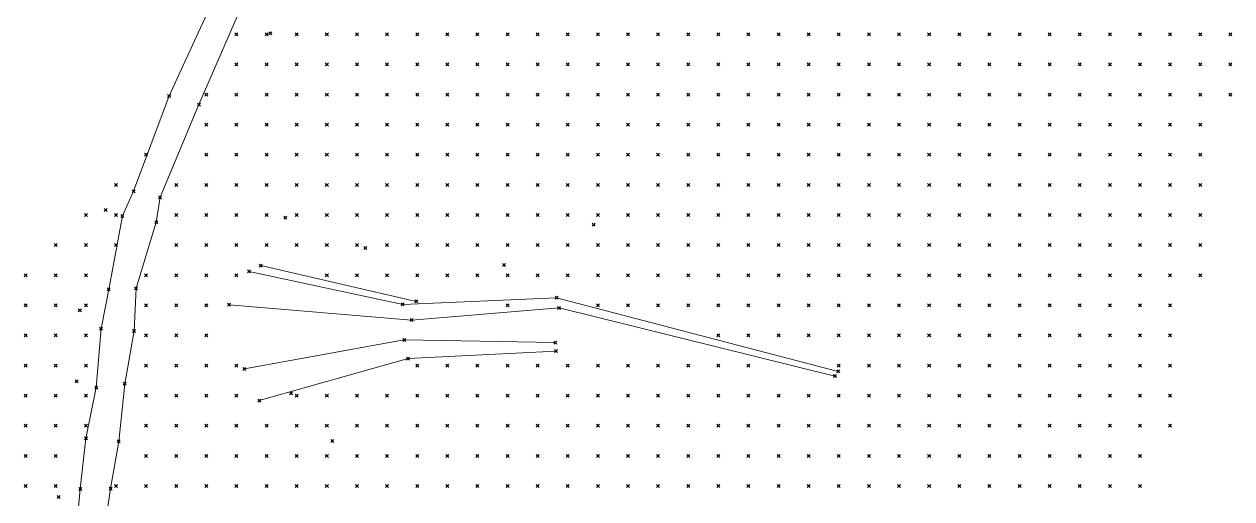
# Model space of a CAD drawing. Header units: metres. Extents: x 441556 to 446409, y 432338 to 461058.
# Drawn here: x 445202.5 to 445322.8, y 436829.3 to 436876.6 of the extents above; entities that cross this region are included whole.
import ezdxf

# ---------------------------------------------------------------- set-up
doc = ezdxf.new("R2010")
doc.units = ezdxf.units.M
doc.header["$MEASUREMENT"] = 0
doc.header["$PDMODE"] = 35
doc.header["$PDSIZE"] = 0.15
for name, color, linetype, lineweight in [('DTM-BRE-RevN_GRP_DRUM FORESTIER', 2, 'Continuous', 0), ('DTM-BRE-RevN_GRP_FIRUL APEI', 2, 'Continuous', 0), ('DTM-BRE-RevN_GRP_TALUZ JOS', 2, 'Continuous', 0), ('DTM-BRE-RevN_GRP_TALUZ SUS', 2, 'Continuous', 0), ('DTM-NOK-RevN_LIDAR_co_lidar', 91, 'Continuous', 0), ('DTM-NOK-RevN_RTK', 32, 'Continuous', 0)]:
    doc.layers.add(name, color=color, linetype=linetype, lineweight=lineweight)

msp = doc.modelspace()

# ---------------------------------------------------------------- linework, layer by layer
at = {"layer": 'DTM-BRE-RevN_GRP_DRUM FORESTIER'}
for p, q in [((445216.933, 436869.453, 325.458), (445221.809, 436880.079, 325.438)), ((445224.795, 436879.844, 325.138), (445219.893, 436868.593, 325.412)), ((445213.382, 436859.96, 325.959), (445216.933, 436869.453, 325.458)), ((445219.893, 436868.593, 325.412), (445216.023, 436859.36, 325.888)), ((445212.28, 436857.505, 325.959), (445213.382, 436859.96, 325.959)), ((445216.023, 436859.36, 325.888), (445215.652, 436856.867, 325.918)), ((445210.916, 436850.174, 326.156), (445212.28, 436857.505, 325.959)), ((445215.652, 436856.867, 325.918), (445213.632, 436850.286, 326.095)), ((445210.146, 436846.277, 326.123), (445210.916, 436850.174, 326.156)), ((445213.632, 436850.286, 326.095), (445213.445, 436846.047, 326.127)), ((445209.665, 436840.395, 325.938), (445210.146, 436846.277, 326.123)), ((445213.445, 436846.047, 326.127), (445212.507, 436840.783, 326.007)), ((445208.649, 436835.329, 325.6), (445209.665, 436840.395, 325.938)), ((445212.507, 436840.783, 326.007), (445211.905, 436835.029, 325.576)), ((445208.078, 436830.304, 325.52), (445208.649, 436835.329, 325.6)), ((445211.905, 436835.029, 325.576), (445211.104, 436830.334, 325.508)), ((445207.453, 436823.545, 324.99), (445208.078, 436830.304, 325.52)), ((445211.104, 436830.334, 325.508), (445210.055, 436823.355, 325.074))]:
    msp.add_line(p, q, dxfattribs=at)
at = {"layer": 'DTM-BRE-RevN_GRP_FIRUL APEI'}
for p, q in [((445241.068, 436847.117, 330.497), (445222.9, 436848.648, 327.075)), ((445255.757, 436848.336, 333.616), (445241.068, 436847.117, 330.497)), ((445283.243, 436841.541, 342.286), (445255.757, 436848.336, 333.616))]:
    msp.add_line(p, q, dxfattribs=at)
at = {"layer": 'DTM-BRE-RevN_GRP_TALUZ JOS'}
for p, q in [((445224.887, 436851.965, 327.594), (445240.191, 436848.685, 330.384)), ((445240.191, 436848.685, 330.384), (445255.516, 436849.342, 334.071)), ((445255.516, 436849.342, 334.071), (445283.563, 436842.012, 342.627)), ((445240.339, 436845.14, 331.074), (445224.431, 436842.259, 327.36)), ((445255.381, 436844.879, 334.571), (445240.339, 436845.14, 331.074))]:
    msp.add_line(p, q, dxfattribs=at)
at = {"layer": 'DTM-BRE-RevN_GRP_TALUZ SUS'}
for p, q in [((445241.542, 436848.985, 332.509), (445226.047, 436852.543, 329.189)), ((445255.471, 436844.032, 335.489), (445240.733, 436843.286, 332.898)), ((445240.733, 436843.286, 332.898), (445225.902, 436839.092, 328.954))]:
    msp.add_line(p, q, dxfattribs=at)
at = {"layer": 'DTM-NOK-RevN_LIDAR_co_lidar'}
for p in [(445223.637, 436875.585, 325.822), (445226.636, 436875.585, 327.605), (445229.635, 436875.585, 328.25), (445232.635, 436875.585, 328.492), (445235.634, 436875.585, 330.817), (445238.634, 436875.585, 332.678), (445241.633, 436875.585, 334.278), (445244.632, 436875.585, 336.195), (445247.632, 436875.585, 338.42), (445250.631, 436875.585, 340.395), (445253.63, 436875.585, 342.659), (445256.63, 436875.585, 344.38), (445259.629, 436875.585, 345.108), (445262.629, 436875.585, 346.028), (445265.628, 436875.585, 347.447), (445268.627, 436875.585, 349.084), (445271.627, 436875.585, 350.523), (445274.626, 436875.585, 352.106), (445277.625, 436875.585, 353.826), (445280.625, 436875.585, 355.418), (445283.624, 436875.585, 356.235), (445286.624, 436875.585, 358.586), (445289.623, 436875.585, 361.144), (445292.622, 436875.585, 362.882), (445295.622, 436875.585, 363.431), (445298.621, 436875.585, 363.475), (445301.62, 436875.585, 365.536), (445304.62, 436875.585, 368.485), (445307.619, 436875.585, 371.928), (445310.619, 436875.585, 376.005), (445313.618, 436875.585, 378.086), (445316.617, 436875.585, 378.781), (445319.617, 436875.585, 382.496), (445322.616, 436875.585, 385.126), (445223.637, 436872.586, 326.464), (445226.636, 436872.586, 328.544), (445229.635, 436872.586, 329.241), (445232.635, 436872.586, 329.228), (445235.634, 436872.586, 331.134), (445238.634, 436872.586, 333.095), (445241.633, 436872.586, 334.915), (445244.632, 436872.586, 337.084), (445247.632, 436872.586, 338.522), (445250.631, 436872.586, 339.843), (445253.63, 436872.586, 342.659), (445256.63, 436872.586, 344.156), (445259.629, 436872.586, 344.754), (445262.629, 436872.586, 346.779), (445265.628, 436872.586, 348.292), (445268.627, 436872.586, 349.281), (445271.627, 436872.586, 350.297), (445274.626, 436872.586, 351.925), (445277.625, 436872.586, 353.826), (445280.625, 436872.586, 355.254), (445283.624, 436872.586, 355.906), (445286.624, 436872.586, 357.983), (445289.623, 436872.586, 360.856), (445292.622, 436872.586, 362.359), (445295.622, 436872.586, 362.868), (445298.621, 436872.586, 363.417), (445301.62, 436872.586, 367.455), (445304.62, 436872.586, 370.512), (445307.619, 436872.586, 372.366), (445310.619, 436872.586, 374.622), (445313.618, 436872.586, 376.437), (445316.617, 436872.586, 378.165), (445319.617, 436872.586, 381.185), (445322.616, 436872.586, 383.721), (445220.637, 436869.587, 325.713), (445223.637, 436869.587, 327.938), (445226.636, 436869.587, 329.752), (445229.635, 436869.587, 330.019), (445232.635, 436869.587, 329.856), (445235.634, 436869.587, 331.55), (445238.634, 436869.587, 333.519), (445241.633, 436869.587, 335.642), (445244.632, 436869.587, 337.732), (445247.632, 436869.587, 339.173), (445250.631, 436869.587, 340.66), (445253.63, 436869.587, 342.547), (445256.63, 436869.587, 343.624), (445259.629, 436869.587, 344.387), (445262.629, 436869.587, 346.838), (445265.628, 436869.587, 348.759), (445268.627, 436869.587, 349.692), (445271.627, 436869.587, 350.678), (445274.626, 436869.587, 351.891), (445277.625, 436869.587, 353.331), (445280.625, 436869.587, 354.446), (445283.624, 436869.587, 355.145), (445286.624, 436869.587, 357.27), (445289.623, 436869.587, 360.749), (445292.622, 436869.587, 362.557), (445295.622, 436869.587, 363.137), (445298.621, 436869.587, 364.629), (445301.62, 436869.587, 370.729), (445304.62, 436869.587, 374.452), (445307.619, 436869.587, 374.934), (445310.619, 436869.587, 375.452), (445313.618, 436869.587, 376.309), (445316.617, 436869.587, 377.907), (445319.617, 436869.587, 380.635), (445322.616, 436869.587, 382.821), (445220.637, 436866.587, 326.418), (445223.637, 436866.587, 329.045), (445226.636, 436866.587, 330.571), (445229.635, 436866.587, 330.72), (445232.635, 436866.587, 330.744), (445235.634, 436866.587, 332.35), (445238.634, 436866.587, 334.47), (445241.633, 436866.587, 336.701), (445244.632, 436866.587, 338.527), (445247.632, 436866.587, 340.291), (445250.631, 436866.587, 341.779), (445253.63, 436866.587, 342.474), (445256.63, 436866.587, 343.053), (445259.629, 436866.587, 343.754), (445262.629, 436866.587, 346.613), (445265.628, 436866.587, 348.674), (445268.627, 436866.587, 349.103), (445271.627, 436866.587, 349.914), (445274.626, 436866.587, 351.294), (445277.625, 436866.587, 353.023), (445280.625, 436866.587, 354.034), (445283.624, 436866.587, 354.863), (445286.624, 436866.587, 357.046), (445289.623, 436866.587, 360.585), (445292.622, 436866.587, 363.519), (445295.622, 436866.587, 365.322), (445298.621, 436866.587, 367.609), (445301.62, 436866.587, 372.66), (445304.62, 436866.587, 375.95), (445307.619, 436866.587, 377.12), (445310.619, 436866.587, 376.758), (445313.618, 436866.587, 376.469), (445316.617, 436866.587, 377.168), (445319.617, 436866.587, 379.895), (445214.639, 436863.588, 325.649), (445220.637, 436863.588, 327.079), (445223.637, 436863.588, 329.663), (445226.636, 436863.588, 331.21), (445229.635, 436863.588, 331.435), (445232.635, 436863.588, 331.789), (445235.634, 436863.588, 333.434), (445238.634, 436863.588, 335.564), (445241.633, 436863.588, 337.296), (445244.632, 436863.588, 338.922), (445247.632, 436863.588, 340.698), (445250.631, 436863.588, 341.521), (445253.63, 436863.588, 341.903), (445256.63, 436863.588, 342.395), (445259.629, 436863.588, 343.09), (445262.629, 436863.588, 345.393), (445265.628, 436863.588, 347.433), (445268.627, 436863.588, 347.61), (445271.627, 436863.588, 347.998), (445274.626, 436863.588, 349.365), (445277.625, 436863.588, 351.511), (445280.625, 436863.588, 352.949), (445283.624, 436863.588, 353.64), (445286.624, 436863.588, 356.613), (445289.623, 436863.588, 361.012), (445292.622, 436863.588, 364.856), (445295.622, 436863.588, 367.789), (445298.621, 436863.588, 369.369), (445301.62, 436863.588, 371.921), (445304.62, 436863.588, 374.495), (445307.619, 436863.588, 375.754), (445310.619, 436863.588, 376.009), (445313.618, 436863.588, 375.97), (445316.617, 436863.588, 376.676), (445319.617, 436863.588, 379.548), (445211.639, 436860.588, 325.645), (445217.638, 436860.588, 325.872), (445220.637, 436860.588, 327.561), (445223.637, 436860.588, 330.207), (445226.636, 436860.588, 331.883), (445229.635, 436860.588, 332.146), (445232.635, 436860.588, 332.427), (445235.634, 436860.588, 333.568), (445238.634, 436860.588, 334.885), (445241.633, 436860.588, 336.857), (445244.632, 436860.588, 338.224), (445247.632, 436860.588, 339.629), (445250.631, 436860.588, 340.343), (445253.63, 436860.588, 340.379), (445256.63, 436860.588, 341.464), (445259.629, 436860.588, 342.589), (445262.629, 436860.588, 343.81), (445265.628, 436860.588, 345.17), (445268.627, 436860.588, 345.751), (445271.627, 436860.588, 346.246), (445274.626, 436860.588, 346.827), (445277.625, 436860.588, 348.119), (445280.625, 436860.588, 349.541), (445283.624, 436860.588, 350.728), (445286.624, 436860.588, 354.154), (445289.623, 436860.588, 359.979), (445292.622, 436860.588, 364.718), (445295.622, 436860.588, 365.764), (445298.621, 436860.588, 367.655), (445301.62, 436860.588, 370.577), (445304.62, 436860.588, 372.502), (445307.619, 436860.588, 374.161), (445310.619, 436860.588, 374.652), (445313.618, 436860.588, 374.939), (445316.617, 436860.588, 376.094), (445319.617, 436860.588, 378.924), (445208.64, 436857.589, 325.403), (445211.639, 436857.589, 325.891), (445217.638, 436857.589, 325.984), (445220.637, 436857.589, 327.34), (445223.637, 436857.589, 329.846), (445226.636, 436857.589, 331.725), (445229.635, 436857.589, 332.421), (445232.635, 436857.589, 332.9), (445235.634, 436857.589, 333.664), (445238.634, 436857.589, 334.519), (445241.633, 436857.589, 335.853), (445244.632, 436857.589, 336.877), (445247.632, 436857.589, 337.939), (445250.631, 436857.589, 339.12), (445253.63, 436857.589, 339.742), (445256.63, 436857.589, 341.268), (445259.629, 436857.589, 342.279), (445262.629, 436857.589, 343.261), (445265.628, 436857.589, 344.123), (445268.627, 436857.589, 344.986), (445271.627, 436857.589, 345.602), (445274.626, 436857.589, 346.164), (445277.625, 436857.589, 346.282), (445280.625, 436857.589, 346.748), (445283.624, 436857.589, 347.852), (445286.624, 436857.589, 350.327), (445289.623, 436857.589, 355.622), (445292.622, 436857.589, 362.449), (445295.622, 436857.589, 365.249), (445298.621, 436857.589, 367.426), (445301.62, 436857.589, 369.331), (445304.62, 436857.589, 370.579), (445307.619, 436857.589, 372.099), (445310.619, 436857.589, 372.702), (445313.618, 436857.589, 373.647), (445316.617, 436857.589, 375.498), (445319.617, 436857.589, 378.316), (445205.64, 436854.59, 324.514), (445208.64, 436854.59, 325.586), (445211.639, 436854.59, 326.004), (445217.638, 436854.59, 326.143), (445220.637, 436854.59, 326.851), (445223.637, 436854.59, 328.496), (445226.636, 436854.59, 330.509), (445229.635, 436854.59, 331.591), (445232.635, 436854.59, 332.317), (445235.634, 436854.59, 333.67), (445238.634, 436854.59, 334.819), (445241.633, 436854.59, 335.74), (445244.632, 436854.59, 336.661), (445247.632, 436854.59, 337.661), (445250.631, 436854.59, 338.756), (445253.63, 436854.59, 338.894), (445256.63, 436854.59, 340.003), (445259.629, 436854.59, 341.864), (445262.629, 436854.59, 343.246), (445265.628, 436854.59, 344.13), (445268.627, 436854.59, 344.963), (445271.627, 436854.59, 345.556), (445274.626, 436854.59, 345.251), (445277.625, 436854.59, 345.679), (445280.625, 436854.59, 346.595), (445283.624, 436854.59, 347.591), (445286.624, 436854.59, 348.337), (445289.623, 436854.59, 351.163), (445292.622, 436854.59, 358.89), (445295.622, 436854.59, 365.4), (445298.621, 436854.59, 367.984), (445301.62, 436854.59, 368.52), (445304.62, 436854.59, 369.029), (445307.619, 436854.59, 369.812), (445310.619, 436854.59, 369.707), (445313.618, 436854.59, 369.325), (445316.617, 436854.59, 370.315), (445319.617, 436854.59, 374.023), (445202.641, 436851.59, 323.765), (445205.64, 436851.59, 324.628), (445208.64, 436851.59, 325.677), (445214.639, 436851.59, 326.102), (445217.638, 436851.59, 326.32), (445220.637, 436851.59, 326.721), (445223.637, 436851.59, 327.481), (445232.635, 436851.59, 330.249), (445235.634, 436851.59, 331.938), (445238.634, 436851.59, 333.953), (445241.633, 436851.59, 335.427), (445244.632, 436851.59, 336.695), (445247.632, 436851.59, 337.284), (445250.631, 436851.59, 337.599), (445253.63, 436851.59, 336.571), (445256.63, 436851.59, 336.582), (445259.629, 436851.59, 338.869), (445262.629, 436851.59, 340.693), (445265.628, 436851.59, 342.026), (445268.627, 436851.59, 343.577), (445271.627, 436851.59, 343.813), (445274.626, 436851.59, 342.982), (445277.625, 436851.59, 343.503), (445280.625, 436851.59, 345.255), (445283.624, 436851.59, 347.53), (445286.624, 436851.59, 348.004), (445289.623, 436851.59, 348.456), (445292.622, 436851.59, 354.256), (445295.622, 436851.59, 361.092), (445298.621, 436851.59, 364.643), (445301.62, 436851.59, 364.875), (445304.62, 436851.59, 365.454), (445307.619, 436851.59, 364.534), (445310.619, 436851.59, 362.398), (445313.618, 436851.59, 362.018), (445316.617, 436851.59, 362.717), (445319.617, 436851.59, 365.864), (445202.641, 436848.591, 323.825), (445205.64, 436848.591, 324.978), (445208.64, 436848.591, 325.869), (445214.639, 436848.591, 326.181), (445217.638, 436848.591, 326.427), (445220.637, 436848.591, 326.805), (445250.631, 436848.591, 334.468), (445259.629, 436848.591, 335.934), (445262.629, 436848.591, 337.327), (445265.628, 436848.591, 338.517), (445268.627, 436848.591, 339.868), (445271.627, 436848.591, 340.476), (445274.626, 436848.591, 340.701), (445277.625, 436848.591, 341.984), (445280.625, 436848.591, 343.995), (445283.624, 436848.591, 345.563), (445286.624, 436848.591, 346.483), (445289.623, 436848.591, 346.741), (445292.622, 436848.591, 349.244), (445295.622, 436848.591, 354.939), (445298.621, 436848.591, 358.705), (445301.62, 436848.591, 358.813), (445304.62, 436848.591, 358.582), (445307.619, 436848.591, 357.624), (445310.619, 436848.591, 356.079), (445313.618, 436848.591, 356.123), (445316.617, 436848.591, 357.664), (445202.641, 436845.592, 323.964), (445205.64, 436845.592, 325.244), (445208.64, 436845.592, 325.942), (445214.639, 436845.592, 326.215), (445217.638, 436845.592, 326.483), (445220.637, 436845.592, 326.864), (445271.627, 436845.592, 339.35), (445274.626, 436845.592, 340.109), (445277.625, 436845.592, 341.354), (445280.625, 436845.592, 343.173), (445283.624, 436845.592, 344.177), (445286.624, 436845.592, 345.353), (445289.623, 436845.592, 346.005), (445292.622, 436845.592, 348.087), (445295.622, 436845.592, 351.961), (445298.621, 436845.592, 354.222), (445301.62, 436845.592, 354.733), (445304.62, 436845.592, 354.683), (445307.619, 436845.592, 354.455), (445310.619, 436845.592, 354.259), (445313.618, 436845.592, 354.428), (445316.617, 436845.592, 355.779), (445202.641, 436842.592, 323.985), (445205.64, 436842.592, 325.201), (445208.64, 436842.592, 325.844), (445214.639, 436842.592, 326.153), (445217.638, 436842.592, 326.475), (445220.637, 436842.592, 326.831), (445223.637, 436842.592, 327.426), (445241.633, 436842.592, 332.21), (445244.632, 436842.592, 334.122), (445247.632, 436842.592, 334.46), (445250.631, 436842.592, 335.476), (445253.63, 436842.592, 335.065), (445256.63, 436842.592, 334.728), (445259.629, 436842.592, 335.958), (445262.629, 436842.592, 337.333), (445265.628, 436842.592, 339.285), (445268.627, 436842.592, 340.051), (445271.627, 436842.592, 340.115), (445274.626, 436842.592, 340.585), (445283.624, 436842.592, 343.308), (445286.624, 436842.592, 344.491), (445289.623, 436842.592, 345.825), (445292.622, 436842.592, 349.252), (445295.622, 436842.592, 352.303), (445298.621, 436842.592, 353.292), (445301.62, 436842.592, 353.307), (445304.62, 436842.592, 353.408), (445307.619, 436842.592, 353.803), (445310.619, 436842.592, 354.331), (445313.618, 436842.592, 354.456), (445316.617, 436842.592, 355.476), (445202.641, 436839.593, 323.852), (445205.64, 436839.593, 325.006), (445208.64, 436839.593, 325.668), (445214.639, 436839.593, 326.043), (445217.638, 436839.593, 326.401), (445220.637, 436839.593, 326.879), (445223.637, 436839.593, 327.89), (445229.635, 436839.593, 330.635), (445232.635, 436839.593, 331.788), (445235.634, 436839.593, 332.27), (445238.634, 436839.593, 333.674), (445241.633, 436839.593, 335.971), (445244.632, 436839.593, 338.492), (445247.632, 436839.593, 338.963), (445250.631, 436839.593, 339.556), (445253.63, 436839.593, 338.728), (445256.63, 436839.593, 337.651), (445259.629, 436839.593, 338.346), (445262.629, 436839.593, 339.482), (445265.628, 436839.593, 340.945), (445268.627, 436839.593, 341.412), (445271.627, 436839.593, 341.223), (445274.626, 436839.593, 341.485), (445277.625, 436839.593, 342.095), (445280.625, 436839.593, 342.823), (445283.624, 436839.593, 343.578), (445286.624, 436839.593, 344.979), (445289.623, 436839.593, 347.857), (445292.622, 436839.593, 351.05), (445295.622, 436839.593, 353.405), (445298.621, 436839.593, 354.264), (445301.62, 436839.593, 353.777), (445304.62, 436839.593, 352.494), (445307.619, 436839.593, 353.096), (445310.619, 436839.593, 353.947), (445313.618, 436839.593, 354.055), (445316.617, 436839.593, 354.315), (445202.641, 436836.593, 323.79), (445205.64, 436836.593, 324.916), (445208.64, 436836.593, 325.573), (445214.639, 436836.593, 325.87), (445217.638, 436836.593, 326.275), (445220.637, 436836.593, 327.743), (445223.637, 436836.593, 329.603), (445226.636, 436836.593, 331.185), (445229.635, 436836.593, 331.964), (445232.635, 436836.593, 332.415), (445235.634, 436836.593, 332.655), (445238.634, 436836.593, 335.313), (445241.633, 436836.593, 338.903), (445244.632, 436836.593, 340.599), (445247.632, 436836.593, 340.969), (445250.631, 436836.593, 341.247), (445253.63, 436836.593, 341.212), (445256.63, 436836.593, 341.426), (445259.629, 436836.593, 341.977), (445262.629, 436836.593, 342.239), (445265.628, 436836.593, 342.685), (445268.627, 436836.593, 342.683), (445271.627, 436836.593, 342.511), (445274.626, 436836.593, 343.053), (445277.625, 436836.593, 343.784), (445280.625, 436836.593, 344.295), (445283.624, 436836.593, 344.938), (445286.624, 436836.593, 347.231), (445289.623, 436836.593, 350.946), (445292.622, 436836.593, 351.894), (445295.622, 436836.593, 353.487), (445298.621, 436836.593, 355.225), (445301.62, 436836.593, 354.344), (445304.62, 436836.593, 352.974), (445307.619, 436836.593, 352.61), (445310.619, 436836.593, 352.678), (445313.618, 436836.593, 353.208), (445316.617, 436836.593, 353.677), (445202.641, 436833.594, 323.825), (445205.64, 436833.594, 324.927), (445214.639, 436833.594, 325.74), (445217.638, 436833.594, 327.499), (445220.637, 436833.594, 330.219), (445223.637, 436833.594, 331.769), (445226.636, 436833.594, 332.956), (445229.635, 436833.594, 333.976), (445232.635, 436833.594, 334.034), (445235.634, 436833.594, 334.228), (445238.634, 436833.594, 337.587), (445241.633, 436833.594, 340.33), (445244.632, 436833.594, 340.976), (445247.632, 436833.594, 341.134), (445250.631, 436833.594, 341.421), (445253.63, 436833.594, 342.211), (445256.63, 436833.594, 343.553), (445259.629, 436833.594, 344.455), (445262.629, 436833.594, 344.442), (445265.628, 436833.594, 344.132), (445268.627, 436833.594, 343.861), (445271.627, 436833.594, 344.14), (445274.626, 436833.594, 344.993), (445277.625, 436833.594, 345.734), (445280.625, 436833.594, 346.96), (445283.624, 436833.594, 347.078), (445286.624, 436833.594, 350.697), (445289.623, 436833.594, 354.445), (445292.622, 436833.594, 354.112), (445295.622, 436833.594, 355.479), (445298.621, 436833.594, 357.003), (445301.62, 436833.594, 356.508), (445304.62, 436833.594, 355.405), (445307.619, 436833.594, 354.116), (445310.619, 436833.594, 353.003), (445313.618, 436833.594, 353.137), (445202.641, 436830.595, 323.755), (445205.64, 436830.595, 324.825), (445211.639, 436830.595, 325.379), (445214.639, 436830.595, 326.225), (445217.638, 436830.595, 329.524), (445220.637, 436830.595, 332.284), (445223.637, 436830.595, 333.259), (445226.636, 436830.595, 334.101), (445229.635, 436830.595, 335.337), (445232.635, 436830.595, 336.138), (445235.634, 436830.595, 336.928), (445238.634, 436830.595, 338.973), (445241.633, 436830.595, 340.995), (445244.632, 436830.595, 341.285), (445247.632, 436830.595, 341.531), (445250.631, 436830.595, 341.926), (445253.63, 436830.595, 343.177), (445256.63, 436830.595, 344.687), (445259.629, 436830.595, 345.355), (445262.629, 436830.595, 345.273), (445265.628, 436830.595, 344.96), (445268.627, 436830.595, 345.151), (445271.627, 436830.595, 345.973), (445274.626, 436830.595, 346.831), (445277.625, 436830.595, 349.596), (445280.625, 436830.595, 350.617), (445283.624, 436830.595, 351.415), (445286.624, 436830.595, 355.63), (445289.623, 436830.595, 358.257), (445292.622, 436830.595, 358.244), (445295.622, 436830.595, 358.514), (445298.621, 436830.595, 358.793), (445301.62, 436830.595, 358.74), (445304.62, 436830.595, 358.171), (445307.619, 436830.595, 356.684), (445310.619, 436830.595, 354.562), (445313.618, 436830.595, 354.768)]:
    msp.add_point(p, dxfattribs=at)
at = {"layer": 'DTM-NOK-RevN_RTK'}
for p in [(445227.011, 436875.691, 328.666), (445216.933, 436869.453, 325.458), (445219.893, 436868.593, 325.412), (445213.382, 436859.96, 325.959), (445216.023, 436859.36, 325.888), (445210.623, 436858.075, 325.861), (445212.28, 436857.505, 325.959), (445215.652, 436856.867, 325.918), (445228.501, 436857.328, 332.951), (445259.217, 436856.617, 342.337), (445236.458, 436854.297, 334.633), (445224.887, 436851.965, 327.594), (445226.047, 436852.543, 329.189), (445250.292, 436852.599, 338.973), (445210.916, 436850.174, 326.156), (445213.632, 436850.286, 326.095), (445222.9, 436848.648, 327.075), (445240.191, 436848.685, 330.384), (445241.542, 436848.985, 332.509), (445255.516, 436849.342, 334.071), (445255.757, 436848.336, 333.616), (445208.036, 436848.09, 325.755), (445241.068, 436847.117, 330.497), (445210.146, 436846.277, 326.123), (445213.445, 436846.047, 326.127), (445240.339, 436845.14, 331.074), (445255.381, 436844.879, 334.571), (445255.471, 436844.032, 335.489), (445224.431, 436842.259, 327.36), (445240.733, 436843.286, 332.898), (445283.243, 436841.541, 342.286), (445283.563, 436842.012, 342.627), (445207.705, 436841.012, 325.645), (445209.665, 436840.395, 325.938), (445212.507, 436840.783, 326.007), (445225.902, 436839.092, 328.954), (445229.069, 436839.83, 330.679), (445208.649, 436835.329, 325.6), (445233.191, 436835.067, 333.668), (445211.905, 436835.029, 325.576), (445208.078, 436830.304, 325.52), (445211.104, 436830.334, 325.508), (445205.929, 436829.482, 325)]:
    msp.add_point(p, dxfattribs=at)

doc.saveas('drawing.dxf')
